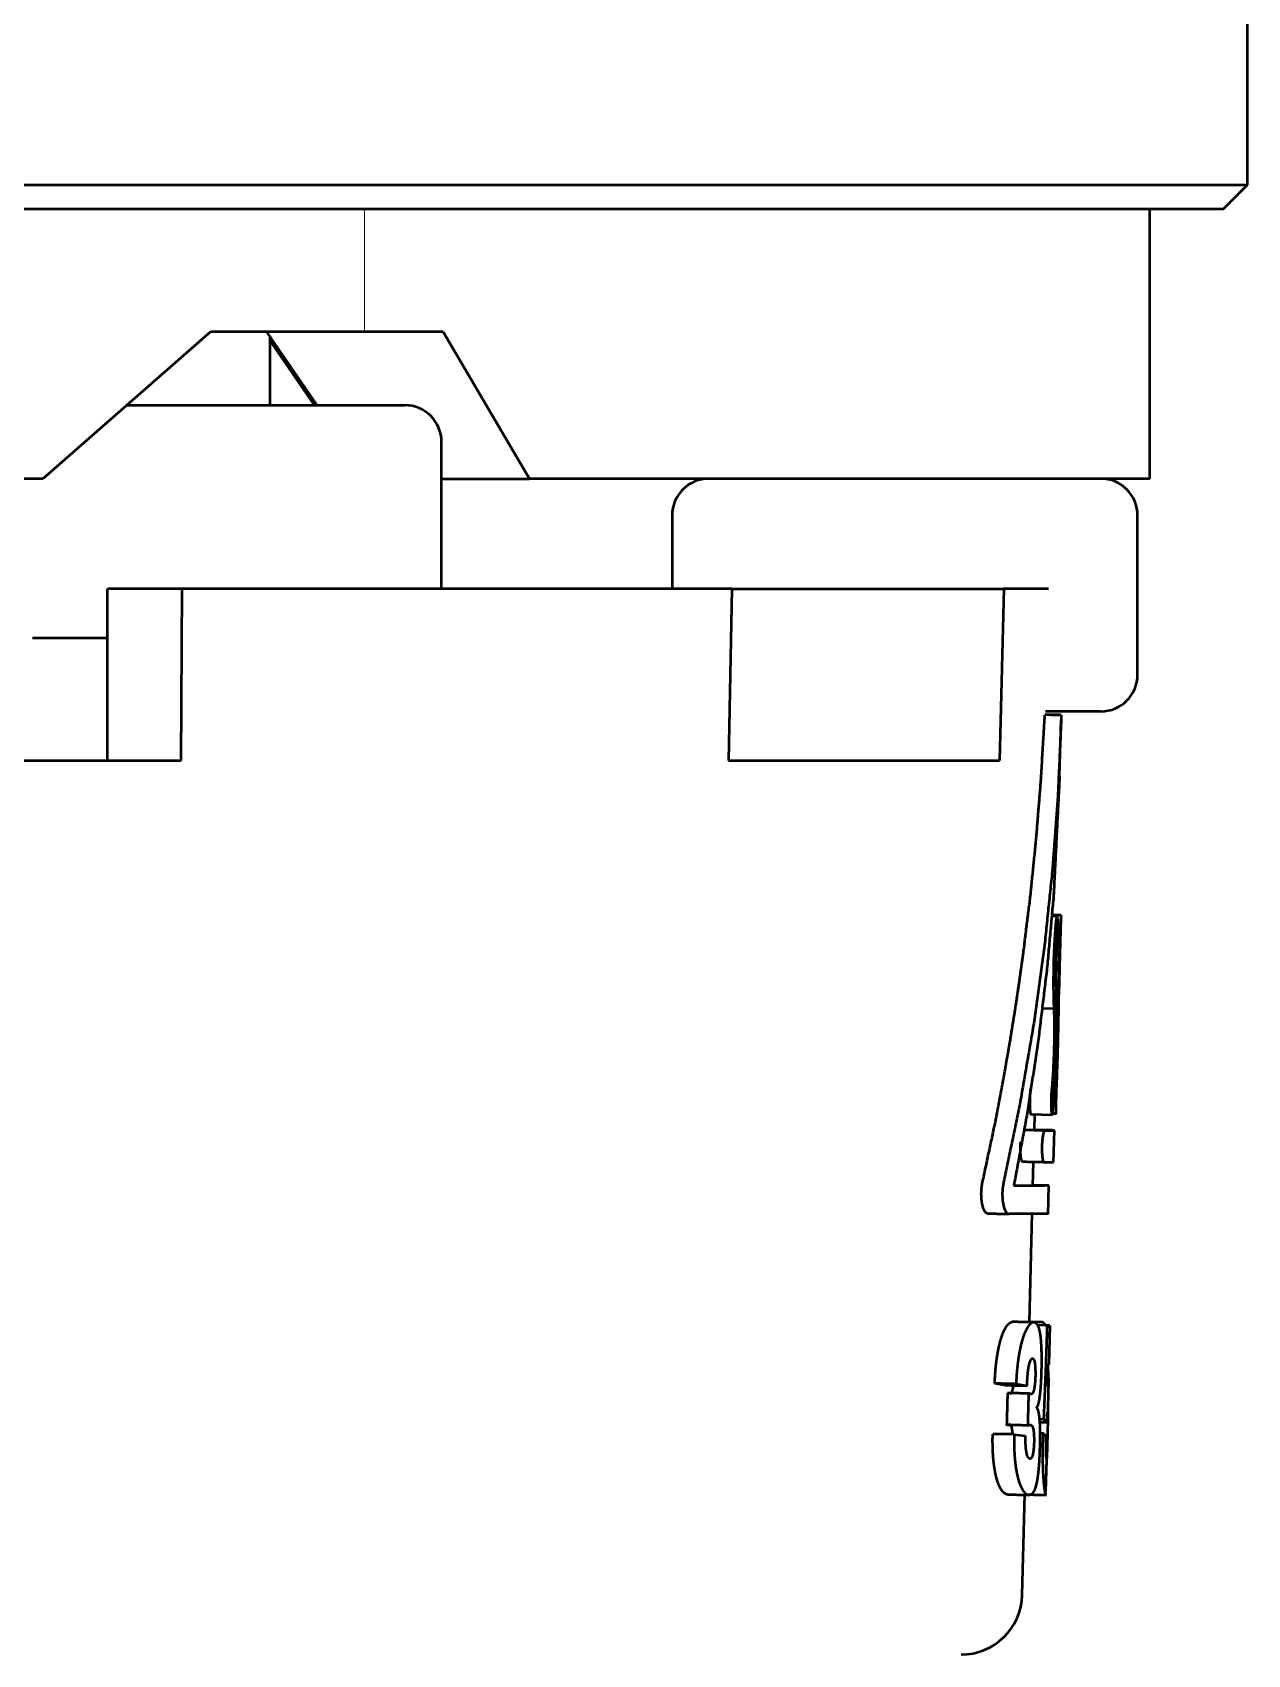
# Paper-space layout 'Layout1' of a CAD drawing. Header units: millimetres. Extents: x 0 to 420, y 0 to 297.
# Drawn here: x 328.23 to 348.07, y 127.82 to 154.31 of the extents above; entities that cross this region are included whole.
import ezdxf

# ---------------------------------------------------------------- set-up
doc = ezdxf.new("R2010")
doc.units = ezdxf.units.MM
doc.layers.add('170', color=7, linetype='Continuous', true_color=0xffffff)

psp = doc.layouts.get("Layout1")

# ---------------------------------------------------------------- linework, layer by layer
at = {"layer": '170', "color": 155, "linetype": 'Continuous', "lineweight": 50}
for p, q in [((348.066, 151.819), (348.066, 159.419)), ((347.666, 151.419), (348.066, 151.819)), ((346.47, 147.019), (346.47, 151.419)), ((331.135, 149.419), (328.396, 147.019)), ((331.224, 149.419), (331.135, 149.419)), ((332.877, 148.219), (332.055, 149.419)), ((334.934, 149.419), (334.888, 149.419)), ((336.339, 147.019), (334.934, 149.419)), ((332.105, 148.219), (332.105, 149.351)), ((332.105, 149.266), (332.825, 148.219)), ((334.905, 145.219), (334.905, 147.619)), ((328.396, 147.019), (309.764, 147.019)), ((334.905, 147.019), (336.339, 147.019)), ((345.904, 147.019), (336.339, 147.019)), ((338.67, 146.419), (338.67, 145.219)), ((346.27, 143.819), (346.27, 146.419)), ((329.448, 145.219), (329.448, 142.419)), ((330.672, 145.219), (329.46, 145.219)), ((330.654, 142.419), (330.672, 145.219)), ((339.646, 145.219), (339.593, 142.419)), ((339.646, 145.219), (344.089, 145.219)), ((344.089, 145.219), (344.018, 142.419)), ((344.76, 143.165), (344.759, 143.161)), ((345.022, 143.16), (344.76, 143.165)), ((345.022, 143.16), (344.76, 143.165)), ((344.997, 142.161), (345.021, 143.079)), ((345.022, 143.157), (345.022, 143.16)), ((344.955, 139.873), (344.86, 139.876)), ((345.021, 139.89), (344.862, 139.893)), ((345.023, 139.89), (344.862, 139.893)), ((345.01, 139.75), (344.969, 139.75)), ((344.942, 136.776), (344.992, 138.688)), ((344.902, 138.364), (344.708, 138.369)), ((344.527, 136.642), (344.875, 136.633)), ((344.586, 136.383), (344.593, 136.641)), ((344.881, 136.651), (344.928, 136.65)), ((344.883, 136.658), (344.942, 136.657)), ((344.751, 136.373), (344.401, 136.379)), ((344.583, 136.383), (344.408, 136.383)), ((344.757, 136.377), (344.911, 136.378)), ((344.897, 135.858), (344.911, 136.378)), ((344.562, 135.472), (344.573, 135.863)), ((344.743, 135.857), (344.897, 135.858)), ((344.897, 135.858), (344.897, 135.858)), ((344.82, 135.475), (344.559, 135.48)), ((344.81, 135.012), (344.822, 135.475)), ((344.504, 133.246), (344.551, 135.02)), ((344.573, 133.244), (344.226, 133.25)), ((344.721, 133.244), (344.504, 133.248)), ((344.835, 133.192), (344.626, 133.196)), ((344.792, 133.192), (344.627, 133.195)), ((344.792, 133.192), (344.835, 133.192)), ((344.829, 132.555), (344.845, 133.192)), ((344.813, 132.555), (344.829, 132.555)), ((344.117, 132.211), (343.938, 132.244)), ((344.287, 132.238), (344.466, 132.204)), ((344.804, 131.62), (344.822, 132.294)), ((344.826, 132.327), (344.806, 132.327)), ((344.734, 131.658), (344.671, 131.66)), ((344.255, 131.414), (344.44, 131.391)), ((344.788, 131.607), (344.674, 131.609)), ((344.724, 131.43), (344.68, 131.431)), ((344.774, 130.48), (344.792, 131.168)), ((344.387, 128.792), (344.43, 130.432))]:
    psp.add_line(p, q, dxfattribs=at)
at = {"layer": '170', "color": 155, "linetype": 'Continuous', "lineweight": 13}
psp.add_line((333.645, 151.419), (333.645, 149.419), dxfattribs=at)
at = {"layer": '170', "color": 155, "linetype": 'Continuous', "lineweight": 50}
for centre, radius, start, end in [((334.305, 147.619), 0.6, 0, 90), ((339.27, 146.419), 0.6, 90, 180), ((345.67, 146.419), 0.6, 0, 90), ((345.67, 143.819), 0.6, 270, 0), ((343.388, 128.819), 1, 270, 358.5)]:
    psp.add_arc(centre, radius, start, end, dxfattribs=at)
for points, knots in [([(304.066, 151.819), (304.489, 151.819), (305.014, 151.819), (306.664, 151.819), (309.06, 151.819), (312.11, 151.819), (315.696, 151.819), (319.68, 151.819), (323.91, 151.819), (328.223, 151.819), (330.358, 151.819), (334.485, 151.819), (338.288, 151.819), (341.622, 151.819), (343.072, 151.819), (345.468, 151.819), (347.118, 151.819), (347.96, 151.819), (348.066, 151.819)], [0, 0, 0.009613, 0.021538, 0.059051, 0.113509, 0.182818, 0.264316, 0.35487, 0.451001, 0.549015, 0.59755, 0.691343, 0.777784, 0.85355, 0.886502, 0.940956, 0.978467, 0.997591, 1, 1]), ([(347.666, 151.419), (347.561, 151.419), (346.729, 151.419), (345.098, 151.419), (342.731, 151.419), (339.719, 151.419), (336.178, 151.419), (334.252, 151.419), (330.181, 151.419), (328.076, 151.419), (323.827, 151.419), (319.666, 151.419), (315.751, 151.419), (312.236, 151.419), (309.256, 151.419)], [0, 0, 0.002727, 0.024382, 0.066848, 0.128485, 0.206907, 0.29908, 0.349226, 0.455211, 0.510023, 0.620631, 0.728985, 0.830893, 0.922411, 1, 1]), ([(334.888, 149.419), (334.207, 149.419), (332.316, 149.419), (331.224, 149.419)], [0, 0, 0.18586, 0.702107, 1, 1]), ([(329.765, 148.219), (330.64, 148.219), (332.428, 148.219), (333.795, 148.219), (334.305, 148.219)], [0, 0, 0.192677, 0.586643, 0.887718, 1, 1]), ([(339.646, 145.219), (338.11, 145.219), (334.604, 145.219), (330.672, 145.219)], [0, 0, 0.171169, 0.561807, 1, 1]), ([(344.747, 142.993), (344.748, 143.027), (344.75, 143.058), (344.751, 143.072), (344.752, 143.085), (344.753, 143.097), (344.754, 143.109), (344.755, 143.119), (344.755, 143.128), (344.756, 143.136), (344.757, 143.143), (344.758, 143.155), (344.759, 143.162)], [0, 0, 0.202178, 0.383804, 0.467405, 0.545902, 0.618505, 0.684895, 0.745254, 0.799666, 0.848343, 0.891067, 0.957968, 1, 1]), ([(345.67, 143.219), (345.565, 143.219), (344.765, 143.219)], [0, 0, 0.11616, 1, 1]), ([(345.022, 143.157), (345.022, 143.14), (345.022, 143.109), (345.021, 143.069), (345.02, 143.019), (345.019, 143.004), (345.019, 142.988)], [0, 0, 0.099175, 0.285305, 0.520306, 0.817166, 0.906357, 1, 1]), ([(343.74, 135.536), (343.937, 136.462), (344.112, 137.39), (344.193, 137.855), (344.268, 138.32), (344.338, 138.786), (344.403, 139.252), (344.519, 140.186), (344.614, 141.121), (344.69, 142.056), (344.747, 142.993)], [0, 0, 0.125599, 0.250983, 0.313613, 0.376199, 0.438733, 0.501224, 0.626106, 0.750855, 0.875471, 1, 1]), ([(345.019, 142.988), (344.967, 141.814), (344.88, 140.642), (344.746, 139.36), (344.568, 138.082), (344.347, 136.803), (344.082, 135.53)], [0, 0, 0.156051, 0.312165, 0.483379, 0.65484, 0.827198, 1, 1]), ([(321.782, 142.419), (323.984, 142.419), (328.453, 142.419), (330.654, 142.419)], [0, 0, 0.248231, 0.751897, 1, 1]), ([(339.593, 142.419), (341.041, 142.419), (343.269, 142.419), (344.018, 142.419)], [0, 0, 0.327127, 0.830796, 1, 1]), ([(344.997, 142.161), (344.898, 140.205), (344.791, 139.02), (344.647, 137.837), (344.467, 136.653), (344.249, 135.474)], [0, 0, 0.290659, 0.467378, 0.644289, 0.821956, 1, 1]), ([(344.963, 139.489), (344.964, 139.512), (344.966, 139.537), (344.966, 139.549), (344.967, 139.561), (344.967, 139.574), (344.968, 139.587), (344.969, 139.613), (344.969, 139.638), (344.97, 139.664), (344.97, 139.689), (344.97, 139.713), (344.97, 139.736), (344.969, 139.758), (344.969, 139.778), (344.968, 139.797), (344.967, 139.815), (344.966, 139.83), (344.964, 139.843), (344.963, 139.854), (344.961, 139.862), (344.959, 139.868), (344.957, 139.872), (344.955, 139.873), (344.953, 139.872), (344.951, 139.869), (344.949, 139.863), (344.946, 139.854), (344.944, 139.844), (344.943, 139.838), (344.941, 139.831), (344.94, 139.824), (344.939, 139.816), (344.937, 139.799), (344.935, 139.78), (344.933, 139.76), (344.931, 139.738)], [0, 0, 0.044183, 0.090001, 0.113475, 0.137379, 0.161631, 0.18606, 0.234848, 0.283628, 0.332263, 0.379792, 0.425548, 0.469654, 0.511503, 0.550507, 0.586731, 0.619632, 0.648592, 0.673525, 0.694288, 0.710615, 0.722568, 0.730489, 0.735227, 0.739829, 0.747561, 0.759564, 0.776034, 0.796737, 0.808636, 0.821579, 0.835627, 0.850623, 0.88311, 0.918877, 0.957943, 1, 1]), ([(345.021, 139.89), (345.02, 139.888), (345.019, 139.881), (345.018, 139.876), (345.018, 139.87), (345.017, 139.862), (345.016, 139.854), (345.015, 139.834), (345.013, 139.81), (345.012, 139.781), (345.01, 139.75)], [0, 0, 0.018107, 0.067323, 0.103344, 0.147494, 0.199544, 0.259193, 0.400802, 0.573288, 0.773848, 1, 1]), ([(345.014, 139.515), (345.014, 139.542), (345.015, 139.57), (345.016, 139.6), (345.017, 139.629), (345.017, 139.644), (345.018, 139.674), (345.019, 139.717), (345.02, 139.744), (345.021, 139.792), (345.021, 139.813), (345.021, 139.823), (345.022, 139.832), (345.022, 139.848), (345.022, 139.862), (345.022, 139.873), (345.022, 139.881)], [0, 0, 0.073633, 0.150629, 0.230877, 0.311973, 0.35252, 0.433531, 0.550704, 0.624531, 0.756994, 0.814726, 0.841018, 0.865557, 0.909627, 0.946883, 0.977072, 1, 1]), ([(345.022, 139.881), (345.021, 139.888), (345.021, 139.89)], [0, 0, 0.749377, 1, 1]), ([(344.931, 139.738), (344.926, 139.672), (344.921, 139.604), (344.916, 139.526), (344.911, 139.445), (344.907, 139.363), (344.903, 139.281), (344.9, 139.197), (344.898, 139.113)], [0, 0, 0.105723, 0.214396, 0.340228, 0.468819, 0.599645, 0.732145, 0.865783, 1, 1]), ([(345.01, 139.75), (345.007, 139.669), (345.003, 139.587), (344.999, 139.501), (344.996, 139.414), (344.994, 139.369), (344.993, 139.324), (344.991, 139.278), (344.99, 139.233), (344.987, 139.142), (344.985, 139.051), (344.984, 139.005), (344.983, 138.959), (344.982, 138.914), (344.982, 138.869), (344.98, 138.781), (344.979, 138.695), (344.978, 138.611), (344.978, 138.53), (344.977, 138.452), (344.977, 138.378)], [0, 0, 0.058485, 0.118842, 0.181047, 0.245115, 0.27784, 0.310804, 0.343812, 0.376862, 0.443125, 0.509585, 0.542922, 0.57625, 0.609321, 0.641992, 0.706193, 0.768885, 0.830114, 0.889352, 0.945983, 1, 1]), ([(344.946, 139.113), (344.948, 139.163), (344.949, 139.212), (344.951, 139.261), (344.953, 139.309), (344.958, 139.401), (344.963, 139.489)], [0, 0, 0.131703, 0.262852, 0.392814, 0.520961, 0.766516, 1, 1]), ([(344.991, 138.662), (344.994, 138.757), (344.996, 138.859), (344.998, 138.913), (344.999, 138.968), (345.002, 139.079), (345.002, 139.107), (345.004, 139.164), (345.006, 139.249), (345.009, 139.358), (345.012, 139.465), (345.014, 139.515)], [0, 0, 0.110944, 0.230762, 0.293922, 0.358125, 0.488603, 0.521656, 0.588224, 0.687241, 0.816009, 0.940528, 1, 1]), ([(344.898, 139.113), (344.896, 139.025), (344.895, 138.938), (344.894, 138.836), (344.894, 138.735), (344.895, 138.637), (344.897, 138.542), (344.899, 138.451), (344.902, 138.364)], [0, 0, 0.117036, 0.233519, 0.370088, 0.504254, 0.635116, 0.76191, 0.883789, 1, 1]), ([(344.945, 138.647), (344.944, 138.699), (344.943, 138.753), (344.943, 138.81), (344.943, 138.868), (344.943, 138.928), (344.944, 138.989), (344.945, 139.051), (344.946, 139.113)], [0, 0, 0.110804, 0.227302, 0.348788, 0.474444, 0.603233, 0.733892, 0.866094, 1, 1]), ([(344.893, 136.738), (344.901, 136.843), (344.908, 136.953), (344.914, 137.068), (344.92, 137.187), (344.921, 137.217), (344.924, 137.279), (344.925, 137.31), (344.927, 137.372), (344.929, 137.434), (344.934, 137.56), (344.937, 137.688), (344.939, 137.752), (344.94, 137.816), (344.942, 137.88), (344.943, 137.943), (344.945, 138.068), (344.947, 138.191), (344.947, 138.251), (344.947, 138.311), (344.948, 138.37), (344.947, 138.428), (344.947, 138.54), (344.945, 138.647)], [0, 0, 0.055213, 0.112835, 0.172836, 0.235248, 0.251233, 0.283471, 0.299659, 0.332174, 0.36487, 0.430807, 0.497482, 0.53111, 0.564719, 0.598073, 0.631155, 0.696535, 0.760868, 0.792662, 0.824109, 0.854999, 0.885261, 0.943899, 1, 1]), ([(344.902, 138.364), (344.905, 138.291), (344.907, 138.215), (344.908, 138.135), (344.908, 138.052), (344.908, 138.01), (344.908, 137.967), (344.908, 137.924), (344.907, 137.881), (344.906, 137.794), (344.904, 137.706), (344.903, 137.661), (344.901, 137.617), (344.9, 137.573), (344.898, 137.53), (344.894, 137.444), (344.89, 137.359), (344.888, 137.318), (344.885, 137.277), (344.883, 137.236), (344.88, 137.197), (344.874, 137.121), (344.867, 137.048)], [0, 0, 0.055443, 0.113338, 0.173647, 0.236407, 0.26861, 0.301088, 0.333724, 0.366541, 0.432722, 0.49965, 0.533365, 0.566981, 0.600295, 0.633346, 0.698645, 0.762882, 0.794609, 0.825889, 0.856524, 0.886508, 0.944554, 1, 1]), ([(344.977, 138.378), (344.977, 138.304), (344.976, 138.228), (344.974, 138.148), (344.973, 138.065), (344.972, 138.023), (344.971, 137.98), (344.969, 137.892), (344.967, 137.805), (344.965, 137.716), (344.962, 137.628), (344.96, 137.539), (344.957, 137.453), (344.954, 137.368), (344.953, 137.327), (344.952, 137.286), (344.95, 137.245), (344.949, 137.205), (344.946, 137.128), (344.942, 137.056)], [0, 0, 0.055681, 0.113647, 0.173842, 0.236282, 0.268367, 0.301007, 0.367009, 0.433379, 0.50012, 0.56723, 0.634045, 0.699449, 0.763419, 0.794873, 0.825962, 0.856654, 0.886754, 0.944786, 1, 1]), ([(344.519, 137.057), (344.516, 137.027), (344.514, 136.994), (344.513, 136.977), (344.512, 136.96), (344.511, 136.942), (344.51, 136.924), (344.51, 136.906), (344.509, 136.888), (344.509, 136.87), (344.509, 136.852), (344.509, 136.835), (344.509, 136.817), (344.509, 136.801), (344.509, 136.784), (344.51, 136.769), (344.51, 136.754), (344.511, 136.739), (344.512, 136.726), (344.514, 136.701), (344.516, 136.68), (344.518, 136.664), (344.521, 136.652), (344.523, 136.648), (344.524, 136.645), (344.526, 136.643), (344.527, 136.642)], [0, 0, 0.072684, 0.150846, 0.191892, 0.233763, 0.276015, 0.318675, 0.361818, 0.405225, 0.448305, 0.490787, 0.532698, 0.573991, 0.614422, 0.653498, 0.690974, 0.726951, 0.761433, 0.794077, 0.852748, 0.902459, 0.942104, 0.971231, 0.982037, 0.990244, 0.996032, 1, 1]), ([(344.867, 137.048), (344.865, 137.018), (344.862, 136.985), (344.861, 136.968), (344.861, 136.95), (344.86, 136.933), (344.859, 136.915), (344.859, 136.897), (344.858, 136.879), (344.858, 136.861), (344.858, 136.843), (344.858, 136.826), (344.858, 136.808), (344.858, 136.791), (344.858, 136.775), (344.859, 136.759), (344.859, 136.744), (344.86, 136.73), (344.86, 136.716), (344.862, 136.692), (344.864, 136.671), (344.867, 136.655), (344.869, 136.643), (344.871, 136.639), (344.872, 136.636), (344.874, 136.634), (344.875, 136.633)], [0, 0, 0.072722, 0.150925, 0.192019, 0.233915, 0.276194, 0.31888, 0.362053, 0.405488, 0.44862, 0.49113, 0.533044, 0.574364, 0.614845, 0.653921, 0.691418, 0.727417, 0.761917, 0.794552, 0.853271, 0.902964, 0.942598, 0.971644, 0.982411, 0.99056, 0.996212, 1, 1]), ([(344.942, 137.056), (344.941, 137.024), (344.939, 136.989), (344.939, 136.971), (344.938, 136.952), (344.937, 136.934), (344.937, 136.915), (344.936, 136.896), (344.936, 136.877), (344.936, 136.858), (344.935, 136.84), (344.935, 136.822), (344.935, 136.804), (344.935, 136.788), (344.935, 136.772), (344.935, 136.757), (344.935, 136.742), (344.935, 136.729), (344.935, 136.717), (344.935, 136.705), (344.935, 136.695), (344.935, 136.686), (344.935, 136.677), (344.936, 136.664), (344.936, 136.655), (344.937, 136.65), (344.937, 136.65)], [0, 0, 0.078574, 0.163857, 0.208696, 0.254321, 0.3004, 0.347036, 0.394128, 0.44091, 0.486849, 0.532022, 0.576327, 0.619231, 0.660198, 0.699356, 0.736732, 0.771969, 0.80471, 0.835135, 0.863269, 0.88891, 0.911802, 0.931971, 0.964527, 0.986657, 0.998362, 1, 1]), ([(344.875, 136.633), (344.875, 136.633), (344.875, 136.633), (344.879, 136.637), (344.882, 136.649), (344.886, 136.668), (344.889, 136.693), (344.891, 136.714), (344.893, 136.738)], [0, 0, 0.001149, 0.002302, 0.054141, 0.165715, 0.341465, 0.577422, 0.776369, 1, 1]), ([(344.937, 136.65), (344.938, 136.659), (344.939, 136.679), (344.94, 136.706), (344.941, 136.742), (344.941, 136.748), (344.941, 136.755)], [0, 0, 0.084004, 0.274545, 0.534617, 0.874833, 0.93628, 1, 1]), ([(344.387, 135.868), (344.387, 135.868), (344.383, 135.874), (344.38, 135.882), (344.376, 135.892), (344.373, 135.904), (344.372, 135.911), (344.37, 135.918), (344.369, 135.926), (344.367, 135.935), (344.365, 135.953), (344.363, 135.973), (344.362, 135.984), (344.361, 135.996), (344.36, 136.007), (344.359, 136.019), (344.359, 136.044), (344.358, 136.07), (344.358, 136.083), (344.358, 136.097), (344.358, 136.11), (344.358, 136.123), (344.359, 136.15), (344.361, 136.177), (344.361, 136.178)], [0, 0, 0.000475, 0.021752, 0.049141, 0.082835, 0.122763, 0.145201, 0.169339, 0.195266, 0.222914, 0.282518, 0.347658, 0.382236, 0.418237, 0.455596, 0.494024, 0.573065, 0.655126, 0.697416, 0.740298, 0.783283, 0.826175, 0.911766, 0.996799, 1, 1]), ([(344.749, 136.373), (344.741, 136.36), (344.734, 136.338), (344.726, 136.308), (344.723, 136.289), (344.72, 136.269), (344.717, 136.247), (344.714, 136.224), (344.712, 136.199), (344.71, 136.173), (344.709, 136.16), (344.708, 136.146), (344.708, 136.133), (344.707, 136.119), (344.707, 136.092), (344.707, 136.065), (344.707, 136.039), (344.708, 136.013), (344.71, 135.99), (344.712, 135.967), (344.714, 135.947), (344.716, 135.928), (344.719, 135.912), (344.722, 135.897), (344.725, 135.885), (344.729, 135.875), (344.732, 135.868), (344.736, 135.862), (344.739, 135.859), (344.743, 135.857)], [0, 0, 0.028467, 0.071984, 0.131001, 0.166379, 0.205021, 0.246848, 0.291826, 0.339127, 0.388056, 0.413193, 0.438749, 0.464644, 0.49053, 0.541814, 0.592621, 0.642246, 0.689768, 0.734987, 0.777332, 0.816275, 0.851785, 0.883448, 0.911023, 0.934751, 0.954667, 0.970691, 0.983207, 0.992664, 1, 1]), ([(343.825, 135.02), (343.811, 135.023), (343.798, 135.03), (343.786, 135.043), (343.773, 135.06), (343.762, 135.083), (343.751, 135.11), (343.746, 135.125), (343.742, 135.142), (343.737, 135.159), (343.733, 135.178), (343.73, 135.197), (343.727, 135.218), (343.724, 135.24), (343.722, 135.262), (343.721, 135.285), (343.72, 135.308), (343.719, 135.332), (343.719, 135.356), (343.72, 135.379), (343.721, 135.403), (343.723, 135.427), (343.726, 135.45), (343.728, 135.473), (343.732, 135.494), (343.736, 135.516), (343.74, 135.536)], [0, 0, 0.024402, 0.051629, 0.084015, 0.122559, 0.167805, 0.220663, 0.25012, 0.28122, 0.313831, 0.34808, 0.384065, 0.421879, 0.46119, 0.501425, 0.542494, 0.584444, 0.62739, 0.670758, 0.713884, 0.756791, 0.799544, 0.841845, 0.883098, 0.923189, 0.962185, 1, 1]), ([(344.082, 135.53), (344.074, 135.488), (344.068, 135.444), (344.065, 135.42), (344.063, 135.397), (344.062, 135.373), (344.061, 135.349), (344.061, 135.325), (344.062, 135.301), (344.063, 135.278), (344.064, 135.255), (344.066, 135.232), (344.069, 135.211), (344.072, 135.19), (344.076, 135.171), (344.08, 135.152), (344.084, 135.134), (344.089, 135.118), (344.094, 135.103), (344.099, 135.088), (344.105, 135.076), (344.11, 135.064), (344.116, 135.053), (344.122, 135.044), (344.129, 135.036), (344.135, 135.03), (344.141, 135.024), (344.154, 135.017), (344.168, 135.014)], [0, 0, 0.076545, 0.157981, 0.200387, 0.243217, 0.286244, 0.32956, 0.373099, 0.416217, 0.458434, 0.499814, 0.540402, 0.579696, 0.617312, 0.653369, 0.687922, 0.720742, 0.751614, 0.780621, 0.807874, 0.833319, 0.856848, 0.878454, 0.898271, 0.916482, 0.933269, 0.948623, 0.975745, 1, 1]), ([(344.822, 135.475), (344.797, 135.475), (344.779, 135.475), (344.756, 135.475), (344.694, 135.474), (344.656, 135.474), (344.564, 135.474), (344.39, 135.474), (344.249, 135.474)], [0, 0, 0.043024, 0.074926, 0.115597, 0.223139, 0.29001, 0.449843, 0.754171, 1, 1]), ([(344.257, 135.48), (344.283, 135.48), (344.374, 135.48), (344.447, 135.48), (344.502, 135.48), (344.559, 135.48)], [0, 0, 0.087239, 0.386665, 0.627886, 0.810562, 1, 1]), ([(344.81, 135.015), (344.782, 135.015), (344.761, 135.015), (344.735, 135.015), (344.666, 135.014), (344.623, 135.014), (344.52, 135.014), (344.325, 135.014), (344.168, 135.014)], [0, 0, 0.044084, 0.076227, 0.117088, 0.224838, 0.291792, 0.45147, 0.754997, 1, 1]), ([(343.938, 132.244), (343.943, 132.356), (343.951, 132.466), (343.953, 132.493), (343.956, 132.52), (343.959, 132.547), (343.962, 132.574), (343.969, 132.626), (343.976, 132.676), (343.984, 132.725), (343.992, 132.772), (344.001, 132.817), (344.01, 132.861), (344.03, 132.94), (344.052, 133.01), (344.063, 133.041), (344.074, 133.07), (344.085, 133.096), (344.097, 133.119), (344.119, 133.16), (344.142, 133.193), (344.153, 133.207), (344.164, 133.219), (344.175, 133.228), (344.185, 133.236), (344.206, 133.247), (344.226, 133.25)], [0, 0, 0.103569, 0.205101, 0.230181, 0.255154, 0.279996, 0.30456, 0.352638, 0.399352, 0.444745, 0.488822, 0.531553, 0.572511, 0.64794, 0.714908, 0.745309, 0.773562, 0.799626, 0.8237, 0.866624, 0.90326, 0.919449, 0.934238, 0.947683, 0.959899, 0.981313, 1, 1]), ([(344.573, 133.244), (344.554, 133.241), (344.534, 133.23), (344.513, 133.213), (344.492, 133.188), (344.481, 133.173), (344.47, 133.156), (344.459, 133.137), (344.448, 133.116), (344.425, 133.067), (344.403, 133.008), (344.392, 132.974), (344.382, 132.938), (344.371, 132.9), (344.361, 132.859), (344.352, 132.816), (344.343, 132.771), (344.339, 132.748), (344.334, 132.724), (344.33, 132.7), (344.326, 132.675), (344.312, 132.572), (344.301, 132.465), (344.296, 132.409), (344.292, 132.352), (344.289, 132.295), (344.287, 132.238)], [0, 0, 0.017938, 0.038629, 0.063483, 0.093506, 0.11071, 0.129525, 0.150045, 0.172242, 0.221907, 0.27969, 0.312096, 0.346792, 0.383457, 0.422037, 0.462495, 0.504848, 0.526741, 0.549098, 0.571968, 0.595217, 0.690779, 0.790477, 0.841981, 0.894295, 0.946989, 1, 1]), ([(344.703, 132.435), (344.705, 132.535), (344.706, 132.633), (344.706, 132.657), (344.705, 132.681), (344.705, 132.704), (344.705, 132.727), (344.704, 132.772), (344.703, 132.815), (344.702, 132.836), (344.701, 132.856), (344.7, 132.876), (344.698, 132.895), (344.696, 132.932), (344.693, 132.967), (344.69, 132.999), (344.686, 133.029), (344.682, 133.056), (344.677, 133.081), (344.668, 133.124), (344.657, 133.159), (344.651, 133.174), (344.645, 133.187), (344.639, 133.199), (344.632, 133.209), (344.604, 133.236), (344.573, 133.244)], [0, 0, 0.11679, 0.231142, 0.259349, 0.287326, 0.314845, 0.341822, 0.394138, 0.444281, 0.468544, 0.492294, 0.515542, 0.538195, 0.581386, 0.621806, 0.659618, 0.6949, 0.727433, 0.757093, 0.808718, 0.851641, 0.870339, 0.887362, 0.902795, 0.916834, 0.962321, 1, 1]), ([(344.716, 133.244), (344.725, 133.243), (344.733, 133.239), (344.742, 133.232), (344.75, 133.222), (344.758, 133.208), (344.765, 133.191)], [0, 0, 0.119677, 0.24398, 0.387951, 0.556763, 0.759376, 1, 1]), ([(344.792, 133.192), (344.78, 132.806), (344.766, 132.422), (344.758, 132.23), (344.751, 132.039), (344.743, 131.849), (344.734, 131.658)], [0, 0, 0.251817, 0.502328, 0.627107, 0.751658, 0.875992, 1, 1]), ([(344.466, 132.204), (344.469, 132.291), (344.475, 132.375), (344.477, 132.396), (344.479, 132.417), (344.481, 132.436), (344.483, 132.456), (344.486, 132.474), (344.489, 132.492), (344.491, 132.51), (344.495, 132.526), (344.501, 132.555), (344.508, 132.581), (344.512, 132.592), (344.516, 132.603), (344.519, 132.612), (344.523, 132.621), (344.531, 132.635), (344.538, 132.645), (344.546, 132.652), (344.553, 132.654)], [0, 0, 0.18465, 0.365108, 0.409491, 0.453283, 0.495995, 0.537434, 0.577553, 0.616284, 0.653627, 0.689133, 0.753492, 0.809905, 0.835395, 0.858945, 0.880539, 0.900295, 0.934605, 0.962258, 0.983575, 1, 1]), ([(344.553, 132.654), (344.564, 132.651), (344.574, 132.639), (344.578, 132.631), (344.583, 132.619), (344.587, 132.605), (344.591, 132.588), (344.593, 132.578), (344.594, 132.567), (344.595, 132.555), (344.597, 132.542), (344.599, 132.515), (344.6, 132.486), (344.601, 132.455), (344.601, 132.423), (344.601, 132.39), (344.601, 132.357)], [0, 0, 0.035815, 0.083744, 0.115631, 0.154776, 0.202117, 0.259169, 0.291992, 0.32762, 0.365639, 0.405964, 0.493522, 0.587931, 0.686571, 0.788948, 0.893902, 1, 1]), ([(344.625, 131.853), (344.632, 131.862), (344.639, 131.874), (344.646, 131.892), (344.652, 131.913), (344.655, 131.925), (344.658, 131.938), (344.662, 131.952), (344.665, 131.967), (344.67, 132), (344.675, 132.036), (344.678, 132.056), (344.68, 132.077), (344.683, 132.099), (344.685, 132.121), (344.689, 132.168), (344.693, 132.218), (344.695, 132.244), (344.696, 132.27), (344.698, 132.297), (344.699, 132.324), (344.701, 132.379), (344.703, 132.435)], [0, 0, 0.019101, 0.043956, 0.074961, 0.112258, 0.133377, 0.156137, 0.180405, 0.206131, 0.262108, 0.324454, 0.358177, 0.393684, 0.430783, 0.469111, 0.548978, 0.633204, 0.676986, 0.721802, 0.767234, 0.81302, 0.905733, 1, 1]), ([(344.801, 132.193), (344.805, 132.308), (344.809, 132.43), (344.811, 132.492), (344.813, 132.555)], [0, 0, 0.31575, 0.655761, 0.827471, 1, 1]), ([(344.811, 132.451), (344.81, 132.388), (344.809, 132.295)], [0, 0, 0.399806, 1, 1]), ([(344.287, 132.238), (344.26, 132.238), (344.086, 132.241), (343.938, 132.244)], [0, 0, 0.077164, 0.577164, 1, 1]), ([(344.466, 132.204), (344.414, 132.205), (344.117, 132.211)], [0, 0, 0.148354, 1, 1]), ([(344.189, 132.079), (344.201, 132.082), (344.212, 132.094), (344.214, 132.098), (344.217, 132.103), (344.22, 132.108), (344.222, 132.115), (344.227, 132.129), (344.232, 132.146), (344.234, 132.155), (344.237, 132.165), (344.239, 132.176), (344.241, 132.188), (344.244, 132.206)], [0, 0, 0.080701, 0.189653, 0.224138, 0.262168, 0.304122, 0.349975, 0.453533, 0.574658, 0.64267, 0.715554, 0.792621, 0.873763, 1, 1]), ([(344.601, 132.357), (344.599, 132.325), (344.598, 132.293), (344.597, 132.278), (344.595, 132.262), (344.594, 132.248), (344.592, 132.233), (344.591, 132.22), (344.589, 132.206), (344.587, 132.193), (344.586, 132.181), (344.582, 132.159), (344.577, 132.139), (344.575, 132.13), (344.573, 132.122), (344.57, 132.115), (344.568, 132.108), (344.563, 132.097), (344.558, 132.088), (344.547, 132.076), (344.537, 132.073)], [0, 0, 0.107088, 0.211663, 0.263156, 0.313755, 0.362954, 0.41069, 0.456988, 0.501836, 0.545138, 0.586443, 0.662079, 0.728844, 0.758954, 0.78677, 0.812301, 0.835746, 0.876894, 0.911315, 0.962751, 1, 1]), ([(344.822, 132.31), (344.822, 132.32), (344.822, 132.324), (344.822, 132.327), (344.821, 132.327), (344.82, 132.325), (344.818, 132.321), (344.817, 132.314), (344.815, 132.304), (344.813, 132.29), (344.81, 132.273), (344.807, 132.251), (344.804, 132.225), (344.801, 132.193)], [0, 0, 0.063181, 0.094212, 0.110787, 0.116406, 0.131565, 0.161515, 0.207814, 0.273379, 0.361575, 0.476295, 0.619543, 0.792788, 1, 1]), ([(344.495, 132.081), (344.445, 132.082), (344.146, 132.088)], [0, 0, 0.142908, 1, 1]), ([(344.537, 132.073), (344.526, 132.073), (344.516, 132.073), (344.511, 132.074), (344.505, 132.076), (344.5, 132.078), (344.495, 132.081)], [0, 0, 0.23363, 0.472499, 0.59484, 0.720269, 0.850542, 1, 1]), ([(344.255, 131.414), (344.254, 131.344), (344.254, 131.274), (344.254, 131.239), (344.255, 131.204), (344.256, 131.17), (344.257, 131.136), (344.261, 131.069), (344.266, 131.005), (344.272, 130.944), (344.28, 130.886), (344.284, 130.857), (344.289, 130.83), (344.293, 130.804), (344.298, 130.778), (344.309, 130.731), (344.32, 130.687), (344.326, 130.667), (344.332, 130.647), (344.338, 130.629), (344.344, 130.612), (344.356, 130.58), (344.369, 130.552), (344.382, 130.527), (344.394, 130.505), (344.401, 130.495), (344.407, 130.486), (344.414, 130.478), (344.42, 130.471), (344.445, 130.447), (344.47, 130.432), (344.481, 130.428), (344.493, 130.426), (344.505, 130.426), (344.516, 130.428), (344.538, 130.437), (344.558, 130.454), (344.578, 130.48), (344.596, 130.517), (344.6, 130.528), (344.605, 130.541), (344.609, 130.554), (344.613, 130.568), (344.621, 130.6), (344.629, 130.636), (344.633, 130.655), (344.636, 130.676), (344.64, 130.698), (344.643, 130.721), (344.65, 130.77), (344.656, 130.824), (344.658, 130.852), (344.661, 130.882), (344.662, 130.898), (344.663, 130.914), (344.665, 130.93), (344.666, 130.946), (344.67, 131.011), (344.673, 131.08), (344.675, 131.115), (344.676, 131.15), (344.677, 131.185), (344.678, 131.221), (344.679, 131.256), (344.68, 131.291), (344.68, 131.327), (344.68, 131.362), (344.68, 131.43), (344.68, 131.495), (344.679, 131.526), (344.678, 131.556), (344.677, 131.585), (344.675, 131.612), (344.673, 131.638), (344.671, 131.663), (344.669, 131.685), (344.667, 131.707), (344.662, 131.745), (344.655, 131.777), (344.652, 131.791), (344.649, 131.803), (344.645, 131.814), (344.641, 131.824), (344.633, 131.841), (344.625, 131.853)], [0, 0, 0.027637, 0.055026, 0.068625, 0.082157, 0.095631, 0.109017, 0.135112, 0.160141, 0.184138, 0.207151, 0.218299, 0.229135, 0.239584, 0.249654, 0.268688, 0.286304, 0.294612, 0.302555, 0.310103, 0.317284, 0.330603, 0.342649, 0.353558, 0.363432, 0.368015, 0.372348, 0.376447, 0.380319, 0.393834, 0.404876, 0.409781, 0.414429, 0.418922, 0.423382, 0.432549, 0.442951, 0.455662, 0.471864, 0.476607, 0.481685, 0.487125, 0.492947, 0.505713, 0.520022, 0.527796, 0.53601, 0.544697, 0.553815, 0.573244, 0.594371, 0.605628, 0.617376, 0.623443, 0.629605, 0.635831, 0.64212, 0.667877, 0.694572, 0.708267, 0.7221, 0.735936, 0.749761, 0.763577, 0.777379, 0.791184, 0.804884, 0.831481, 0.856946, 0.869218, 0.881017, 0.89223, 0.902882, 0.912988, 0.922568, 0.931577, 0.939963, 0.954915, 0.967651, 0.97325, 0.978344, 0.982948, 0.987099, 0.994214, 1, 1]), ([(344.788, 131.607), (344.782, 131.615), (344.776, 131.623), (344.769, 131.63), (344.761, 131.638), (344.748, 131.648), (344.734, 131.658)], [0, 0, 0.126198, 0.259653, 0.400459, 0.549518, 0.766342, 1, 1]), ([(344.805, 131.779), (344.806, 131.776), (344.807, 131.765), (344.807, 131.757), (344.807, 131.747), (344.807, 131.736), (344.807, 131.722), (344.806, 131.707), (344.806, 131.69), (344.805, 131.65), (344.804, 131.602), (344.802, 131.549), (344.801, 131.491), (344.799, 131.433), (344.798, 131.403), (344.797, 131.343), (344.795, 131.285), (344.794, 131.228), (344.793, 131.202), (344.792, 131.153), (344.791, 131.131), (344.791, 131.111), (344.79, 131.093), (344.79, 131.077), (344.789, 131.063), (344.789, 131.051), (344.788, 131.033), (344.786, 131.022), (344.785, 131.017), (344.784, 131.017), (344.783, 131.019), (344.783, 131.023), (344.782, 131.028), (344.781, 131.035), (344.781, 131.043), (344.78, 131.054), (344.779, 131.066), (344.779, 131.08), (344.778, 131.097), (344.778, 131.115), (344.777, 131.136), (344.777, 131.159), (344.777, 131.183), (344.777, 131.209), (344.777, 131.236), (344.778, 131.264), (344.778, 131.293), (344.779, 131.323), (344.779, 131.352), (344.78, 131.382)], [0, 0, 0.003421, 0.013058, 0.020147, 0.028743, 0.038858, 0.050547, 0.063946, 0.079121, 0.114633, 0.157164, 0.204371, 0.2549, 0.306919, 0.333386, 0.386145, 0.437842, 0.487902, 0.511422, 0.554913, 0.574382, 0.59204, 0.60797, 0.622135, 0.634427, 0.644919, 0.660925, 0.670844, 0.67536, 0.676588, 0.67864, 0.681861, 0.686355, 0.692267, 0.699745, 0.708926, 0.71985, 0.732545, 0.747102, 0.76365, 0.782016, 0.801927, 0.823382, 0.846383, 0.870536, 0.895413, 0.920976, 0.947072, 0.973443, 1, 1]), ([(344.788, 131.607), (344.79, 131.649), (344.793, 131.686), (344.794, 131.702), (344.796, 131.717), (344.797, 131.73), (344.798, 131.742), (344.799, 131.751), (344.8, 131.759), (344.801, 131.766), (344.802, 131.771), (344.804, 131.777), (344.805, 131.779)], [0, 0, 0.241727, 0.454042, 0.549167, 0.635951, 0.712792, 0.778973, 0.834797, 0.881165, 0.919036, 0.948786, 0.986453, 1, 1]), ([(344.149, 130.432), (344.147, 130.433), (344.135, 130.434), (344.122, 130.438), (344.109, 130.445), (344.097, 130.453), (344.084, 130.464), (344.071, 130.477), (344.058, 130.493), (344.045, 130.512), (344.032, 130.533), (344.019, 130.558), (344.013, 130.572), (344.006, 130.587), (344, 130.602), (343.993, 130.619), (343.981, 130.655), (343.969, 130.695), (343.964, 130.716), (343.958, 130.739), (343.953, 130.762), (343.948, 130.787), (343.938, 130.839), (343.93, 130.894), (343.922, 130.952), (343.916, 131.013), (343.913, 131.045), (343.911, 131.078), (343.909, 131.111), (343.907, 131.144), (343.905, 131.211), (343.904, 131.28), (343.904, 131.315), (343.904, 131.35), (343.905, 131.385), (343.906, 131.42)], [0, 0, 0.00212, 0.013808, 0.02612, 0.039341, 0.053671, 0.0694, 0.086756, 0.106002, 0.127365, 0.151078, 0.177457, 0.191753, 0.206862, 0.222781, 0.239483, 0.275172, 0.314125, 0.334902, 0.356604, 0.3793, 0.402922, 0.452358, 0.504572, 0.559584, 0.61753, 0.64764, 0.678249, 0.709173, 0.740409, 0.803811, 0.868405, 0.901155, 0.93406, 0.967018, 1, 1]), ([(344.255, 131.414), (344.232, 131.415), (344.057, 131.418), (343.906, 131.42)], [0, 0, 0.067195, 0.567195, 1, 1]), ([(344.233, 131.416), (344.233, 131.417), (344.231, 131.432), (344.23, 131.447), (344.229, 131.46), (344.227, 131.473), (344.225, 131.485), (344.223, 131.496), (344.221, 131.507), (344.219, 131.516), (344.214, 131.533), (344.209, 131.546), (344.204, 131.556), (344.198, 131.563), (344.187, 131.572), (344.174, 131.575)], [0, 0, 0.003855, 0.087691, 0.168288, 0.24481, 0.316925, 0.384619, 0.447852, 0.506572, 0.560476, 0.653942, 0.731402, 0.79564, 0.848524, 0.930367, 1, 1]), ([(344.516, 131.016), (344.502, 131.02), (344.488, 131.033), (344.481, 131.044), (344.474, 131.057), (344.467, 131.075), (344.461, 131.097), (344.456, 131.123), (344.451, 131.154), (344.449, 131.17), (344.447, 131.188), (344.445, 131.206), (344.444, 131.225), (344.443, 131.245), (344.442, 131.265), (344.441, 131.285), (344.44, 131.306), (344.44, 131.348), (344.44, 131.391)], [0, 0, 0.036693, 0.084656, 0.116275, 0.154819, 0.201401, 0.258151, 0.325857, 0.403449, 0.44585, 0.490507, 0.53687, 0.584532, 0.633453, 0.68364, 0.734969, 0.78706, 0.892559, 1, 1]), ([(344.481, 131.56), (344.488, 131.563), (344.496, 131.566), (344.509, 131.568), (344.521, 131.569)], [0, 0, 0.196545, 0.380615, 0.697186, 1, 1]), ([(344.521, 131.569), (344.533, 131.566), (344.544, 131.558), (344.55, 131.55), (344.555, 131.54), (344.557, 131.534), (344.56, 131.527), (344.562, 131.52), (344.564, 131.512), (344.566, 131.502), (344.568, 131.492), (344.57, 131.481), (344.572, 131.469), (344.574, 131.442), (344.577, 131.413), (344.578, 131.397), (344.578, 131.381), (344.579, 131.364), (344.579, 131.347), (344.579, 131.312), (344.579, 131.275)], [0, 0, 0.038103, 0.08292, 0.111879, 0.147343, 0.168165, 0.19114, 0.216329, 0.2439, 0.274099, 0.30723, 0.343468, 0.382462, 0.467388, 0.561577, 0.611944, 0.663827, 0.716906, 0.771255, 0.883942, 1, 1]), ([(344.724, 131.43), (344.721, 131.317), (344.719, 131.206), (344.719, 131.15), (344.719, 131.096), (344.719, 131.042), (344.719, 130.989), (344.72, 130.938), (344.722, 130.889), (344.722, 130.865), (344.723, 130.842), (344.724, 130.819), (344.725, 130.797), (344.729, 130.715), (344.734, 130.645), (344.735, 130.629), (344.737, 130.614), (344.738, 130.6), (344.739, 130.587), (344.742, 130.562), (344.745, 130.54), (344.747, 130.52), (344.75, 130.503), (344.753, 130.487), (344.755, 130.474), (344.763, 130.437), (344.769, 130.426)], [0, 0, 0.112251, 0.223004, 0.277745, 0.332022, 0.385777, 0.438233, 0.488726, 0.537269, 0.560821, 0.583894, 0.606508, 0.628583, 0.70982, 0.779387, 0.794987, 0.809857, 0.823952, 0.837301, 0.861881, 0.883883, 0.903552, 0.921122, 0.936734, 0.950419, 0.987434, 1, 1]), ([(344.78, 131.382), (344.774, 131.39), (344.767, 131.397), (344.76, 131.404), (344.751, 131.411), (344.739, 131.421), (344.724, 131.43)], [0, 0, 0.124809, 0.257045, 0.397453, 0.546389, 0.764525, 1, 1]), ([(344.579, 131.275), (344.578, 131.244), (344.576, 131.213), (344.575, 131.199), (344.573, 131.184), (344.572, 131.17), (344.571, 131.157), (344.569, 131.144), (344.567, 131.131), (344.565, 131.119), (344.563, 131.108), (344.561, 131.098), (344.559, 131.088), (344.557, 131.079), (344.555, 131.071), (344.551, 131.056), (344.546, 131.044), (344.541, 131.035), (344.536, 131.028), (344.526, 131.019), (344.516, 131.016)], [0, 0, 0.113054, 0.222952, 0.276657, 0.328914, 0.379432, 0.428285, 0.4756, 0.520959, 0.563939, 0.604649, 0.643051, 0.679115, 0.712734, 0.74377, 0.798356, 0.844243, 0.882569, 0.914275, 0.962145, 1, 1]), ([(344.769, 130.426), (344.772, 130.43), (344.773, 130.442), (344.774, 130.462)], [0, 0, 0.121676, 0.450814, 1, 1])]:
    psp.add_open_spline(points, degree=1, knots=knots, dxfattribs=at)
for points in [[(346.47, 147.019), (345.904, 147.019)], [(329.448, 145.219), (329.46, 145.219)], [(344.818, 145.219), (344.089, 145.219)], [(328.226, 144.419), (329.448, 144.419)], [(345.023, 143.16), (344.758, 143.165)], [(345.022, 143.157), (344.759, 143.162)], [(344.911, 136.378), (344.583, 136.383)], [(344.385, 135.868), (344.742, 135.862)], [(343.822, 135.02), (344.174, 135.014)], [(344.576, 133.244), (344.22, 133.251)], [(344.146, 132.088), (344.132, 131.566)], [(344.481, 131.56), (344.495, 132.081)], [(344.481, 131.56), (344.132, 131.566)], [(344.146, 130.432), (344.512, 130.426)], [(344.419, 130.432), (344.785, 130.426)]]:
    psp.add_open_spline(points, degree=1, dxfattribs=at)

doc.saveas('drawing.dxf')
